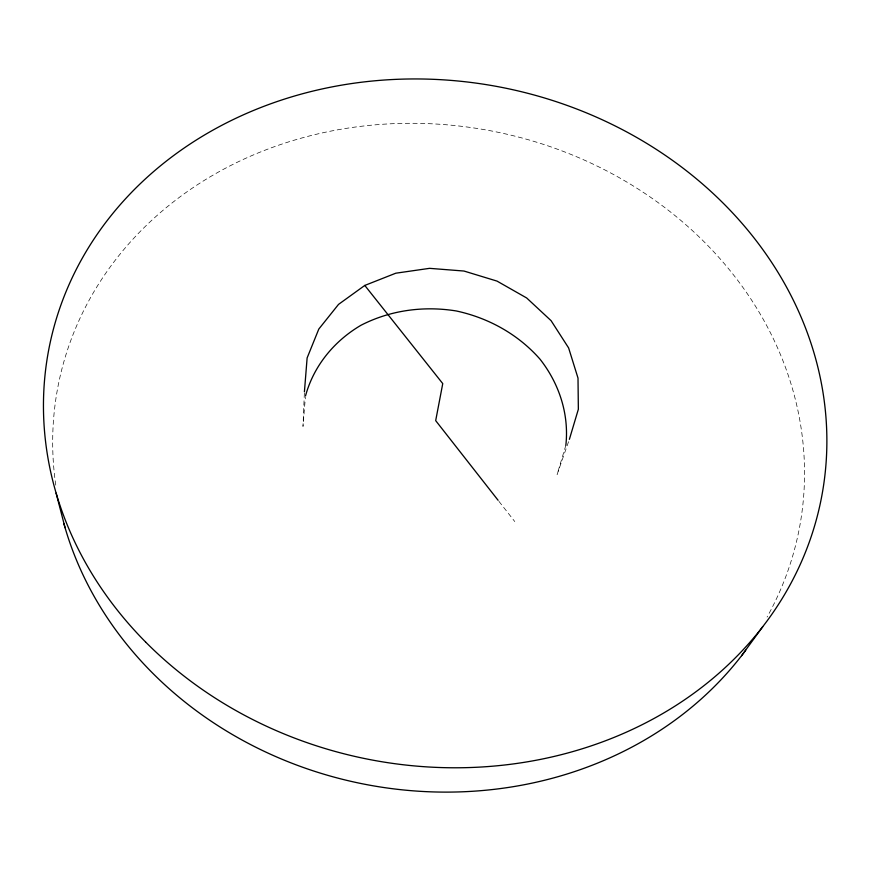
<?xml version="1.0" encoding="UTF-8"?>
<svg xmlns="http://www.w3.org/2000/svg" width="870" height="870" viewBox="0 0 870 870"><rect width="100%" height="100%" fill="white"/><g stroke="black" fill="none" stroke-linecap="round" stroke-linejoin="round"><path stroke-width="0.65" stroke-dasharray="4.35 3.26" d="M304.359 393.207L302.988 426.42L305.381 397.318M565.859 445.255L557.115 474.487L569.382 439.328M498.945 501.359L514.757 521.543M55.778 485.123A377.406 332.742 10.8 0 1 488.799 130.456A377.406 332.742 10.8 0 1 767.101 617.026"/><path stroke-width="1.3" d="M304.413 391.881L307.121 357.94L318.812 329.045L338.528 304.391L364.791 285.436L395.796 273.202L429.552 268.341L463.982 271.038L497.031 281.108L526.676 297.975L551.091 320.682L568.621 347.935L578.006 378.091L578.354 409.259L569.382 439.328M305.49 396.002C313.678 365.846 334.189 340.986 360.963 325.271C390.358 310.133 423.864 305.685 456.38 310.981C488.581 317.931 518.15 334.319 539.987 359.147C559.182 383.561 569.23 414.185 565.859 445.255M741.61 655.665L762.696 626.748M364.791 285.436L442.754 383.594L435.685 420.634L498.108 500.293M56.115 493.138L65.065 527.742M745.731 650.216A377.406 332.742 10.8 0 1 368.434 784.957A377.406 332.742 10.8 0 1 63.945 523.794M145.584 641.995A393.392 342.508 10.8 0 0 808.404 544.522A393.392 342.508 10.8 0 0 351.502 83.574A393.392 342.508 10.8 0 0 145.584 641.995"/></g></svg>
